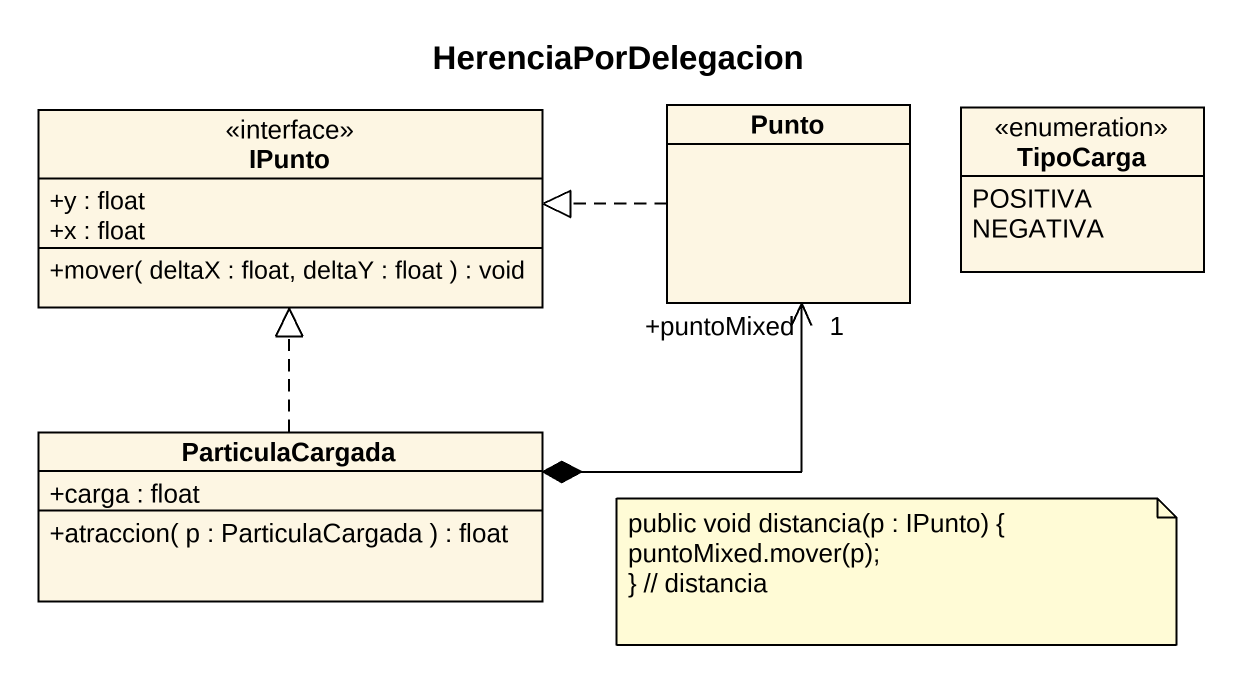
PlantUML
@startuml
title HerenciaPorDelegacion
hide circle
hide empty members
skinparam classAttributeIconSize 0
interface IPunto {
  +y : float
  +x : float
  +mover( deltaX : float, deltaY : float ) : void
}
class Punto
enum TipoCarga {
  POSITIVA
  NEGATIVA
}
class ParticulaCargada {
  +carga : float
  +atraccion( p : ParticulaCargada ) : float
}
Punto .left.|> IPunto
ParticulaCargada .up.|> IPunto
ParticulaCargada *-up-> "+puntoMixed\n1" Punto
note as N1
  public void distancia(p : IPunto) {
  puntoMixed.mover(p);
  ~} // distancia
end note
@enduml
